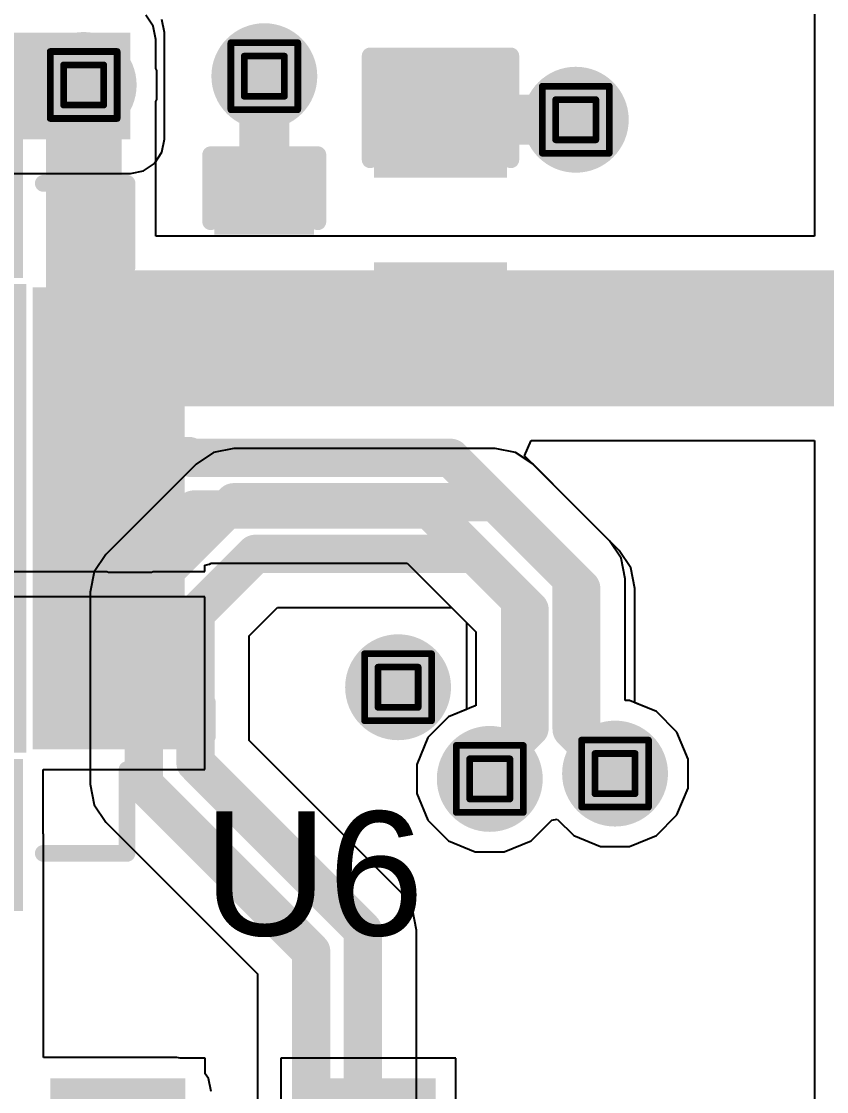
# Model space of a CAD drawing. Header units: inches. Extents: x -0.2 to 18.2, y -0.3 to 3.9.
# Drawn here: x 0.3595 to 0.5999, y 1.0888 to 1.4082 of the extents above; entities that cross this region are included whole.
import ezdxf

# ---------------------------------------------------------------- set-up
doc = ezdxf.new("R2010")
doc.units = ezdxf.units.IN
doc.header["$MEASUREMENT"] = 0
for name, color, linetype in [('Bottom Layer', 5, 'Continuous'), ('Bottom Solder', 6, 'Continuous'), ('Drill Drawing', 1, 'Continuous'), ('Top Layer', 1, 'Continuous'), ('Top Overlay', 2, 'Continuous'), ('Top Paste', 8, 'Continuous'), ('Top Solder', 216, 'Continuous'), ('Via Holes', 16, 'Continuous')]:
    doc.layers.add(name, color=color, linetype=linetype)
doc.styles.add('Arial', font='', dxfattribs={"height": 0.2})
doc.styles.get('Arial').set_extended_font_data('Arial')

# ---------------------------------------------------------------- blocks, each defined once
blk = doc.blocks.new('28_QFN__5_5___1')
at = {"layer": 'Top Layer'}
for points in [[(-0.0649606, 0.1131891), (-0.0531496, 0.1131891), (-0.0531496, 0.0757875), (-0.0649606, 0.0757875)], [(-0.0452756, 0.1131891), (-0.0334646, 0.1131891), (-0.0334646, 0.0757875), (-0.0452756, 0.0757875)], [(-0.0255905, 0.1131891), (-0.0137795, 0.1131891), (-0.0137795, 0.0757875), (-0.0255905, 0.0757875)], [(-0.0059055, 0.1131891), (0.0059055, 0.1131891), (0.0059055, 0.0757875), (-0.0059055, 0.0757875)], [(0.0137796, 0.1131891), (0.0255906, 0.1131891), (0.0255906, 0.0757875), (0.0137796, 0.0757875)], [(0.0334646, 0.1131891), (0.0452756, 0.1131891), (0.0452756, 0.0757875), (0.0334646, 0.0757875)], [(0.0531496, 0.1131891), (0.0649606, 0.1131891), (0.0649606, 0.0757875), (0.0531496, 0.0757875)], [(-0.113189, 0.0649607), (-0.0757874, 0.0649607), (-0.0757874, 0.0531497), (-0.113189, 0.0531497)], [(-0.0659449, 0.065945), (0.0659449, 0.065945), (0.0659449, -0.0659448), (-0.0659449, -0.0659448)], [(0.0757874, 0.0649607), (0.113189, 0.0649607), (0.113189, 0.0531497), (0.0757874, 0.0531497)], [(-0.113189, 0.0452757), (-0.0757874, 0.0452757), (-0.0757874, 0.0334647), (-0.113189, 0.0334647)], [(0.0757874, 0.0452757), (0.113189, 0.0452757), (0.113189, 0.0334647), (0.0757874, 0.0334647)], [(-0.113189, 0.0255906), (-0.0757874, 0.0255906), (-0.0757874, 0.0137796), (-0.113189, 0.0137796)], [(0.0757874, 0.0255906), (0.113189, 0.0255906), (0.113189, 0.0137796), (0.0757874, 0.0137796)], [(-0.113189, 0.0059056), (-0.0757874, 0.0059056), (-0.0757874, -0.0059054), (-0.113189, -0.0059054)], [(0.0757874, 0.0059056), (0.113189, 0.0059056), (0.113189, -0.0059054), (0.0757874, -0.0059054)], [(-0.113189, -0.0137795), (-0.0757874, -0.0137795), (-0.0757874, -0.0255905), (-0.113189, -0.0255905)], [(0.0757874, -0.0137795), (0.113189, -0.0137795), (0.113189, -0.0255905), (0.0757874, -0.0255905)], [(-0.113189, -0.0334645), (-0.0757874, -0.0334645), (-0.0757874, -0.0452755), (-0.113189, -0.0452755)], [(0.0757874, -0.0334645), (0.113189, -0.0334645), (0.113189, -0.0452755), (0.0757874, -0.0452755)], [(-0.113189, -0.0531495), (-0.0757874, -0.0531495), (-0.0757874, -0.0649605), (-0.113189, -0.0649605)], [(0.0757874, -0.0531495), (0.113189, -0.0531495), (0.113189, -0.0649605), (0.0757874, -0.0649605)], [(-0.0649606, -0.0757873), (-0.0531496, -0.0757873), (-0.0531496, -0.1131889), (-0.0649606, -0.1131889)], [(-0.0452756, -0.0757873), (-0.0334646, -0.0757873), (-0.0334646, -0.1131889), (-0.0452756, -0.1131889)], [(-0.0255905, -0.0757873), (-0.0137795, -0.0757873), (-0.0137795, -0.1131889), (-0.0255905, -0.1131889)], [(-0.0059055, -0.0757873), (0.0059055, -0.0757873), (0.0059055, -0.1131889), (-0.0059055, -0.1131889)], [(0.0137796, -0.0757873), (0.0255906, -0.0757873), (0.0255906, -0.1131889), (0.0137796, -0.1131889)], [(0.0334646, -0.0757873), (0.0452756, -0.0757873), (0.0452756, -0.1131889), (0.0334646, -0.1131889)], [(0.0531496, -0.0757873), (0.0649606, -0.0757873), (0.0649606, -0.1131889), (0.0531496, -0.1131889)]]:
    blk.add_hatch(color=1, dxfattribs=at).paths.add_polyline_path(points)
at = {"layer": 'Top Paste'}
for points in [[(-0.0649606, 0.1131891), (-0.0531496, 0.1131891), (-0.0531496, 0.0757875), (-0.0649606, 0.0757875)], [(-0.0452756, 0.1131891), (-0.0334646, 0.1131891), (-0.0334646, 0.0757875), (-0.0452756, 0.0757875)], [(-0.0255905, 0.1131891), (-0.0137795, 0.1131891), (-0.0137795, 0.0757875), (-0.0255905, 0.0757875)], [(-0.0059055, 0.1131891), (0.0059055, 0.1131891), (0.0059055, 0.0757875), (-0.0059055, 0.0757875)], [(0.0137796, 0.1131891), (0.0255906, 0.1131891), (0.0255906, 0.0757875), (0.0137796, 0.0757875)], [(0.0334646, 0.1131891), (0.0452756, 0.1131891), (0.0452756, 0.0757875), (0.0334646, 0.0757875)], [(0.0531496, 0.1131891), (0.0649606, 0.1131891), (0.0649606, 0.0757875), (0.0531496, 0.0757875)], [(-0.113189, 0.0649607), (-0.0757874, 0.0649607), (-0.0757874, 0.0531497), (-0.113189, 0.0531497)], [(-0.0659449, 0.065945), (0.0659449, 0.065945), (0.0659449, -0.0659448), (-0.0659449, -0.0659448)], [(0.0757874, 0.0649607), (0.113189, 0.0649607), (0.113189, 0.0531497), (0.0757874, 0.0531497)], [(-0.113189, 0.0452757), (-0.0757874, 0.0452757), (-0.0757874, 0.0334647), (-0.113189, 0.0334647)], [(0.0757874, 0.0452757), (0.113189, 0.0452757), (0.113189, 0.0334647), (0.0757874, 0.0334647)], [(-0.113189, 0.0255906), (-0.0757874, 0.0255906), (-0.0757874, 0.0137796), (-0.113189, 0.0137796)], [(0.0757874, 0.0255906), (0.113189, 0.0255906), (0.113189, 0.0137796), (0.0757874, 0.0137796)], [(-0.113189, 0.0059056), (-0.0757874, 0.0059056), (-0.0757874, -0.0059054), (-0.113189, -0.0059054)], [(0.0757874, 0.0059056), (0.113189, 0.0059056), (0.113189, -0.0059054), (0.0757874, -0.0059054)], [(-0.113189, -0.0137795), (-0.0757874, -0.0137795), (-0.0757874, -0.0255905), (-0.113189, -0.0255905)], [(0.0757874, -0.0137795), (0.113189, -0.0137795), (0.113189, -0.0255905), (0.0757874, -0.0255905)], [(-0.113189, -0.0334645), (-0.0757874, -0.0334645), (-0.0757874, -0.0452755), (-0.113189, -0.0452755)], [(0.0757874, -0.0334645), (0.113189, -0.0334645), (0.113189, -0.0452755), (0.0757874, -0.0452755)], [(-0.113189, -0.0531495), (-0.0757874, -0.0531495), (-0.0757874, -0.0649605), (-0.113189, -0.0649605)], [(0.0757874, -0.0531495), (0.113189, -0.0531495), (0.113189, -0.0649605), (0.0757874, -0.0649605)], [(-0.0649606, -0.0757873), (-0.0531496, -0.0757873), (-0.0531496, -0.1131889), (-0.0649606, -0.1131889)], [(-0.0452756, -0.0757873), (-0.0334646, -0.0757873), (-0.0334646, -0.1131889), (-0.0452756, -0.1131889)], [(-0.0255905, -0.0757873), (-0.0137795, -0.0757873), (-0.0137795, -0.1131889), (-0.0255905, -0.1131889)], [(-0.0059055, -0.0757873), (0.0059055, -0.0757873), (0.0059055, -0.1131889), (-0.0059055, -0.1131889)], [(0.0137796, -0.0757873), (0.0255906, -0.0757873), (0.0255906, -0.1131889), (0.0137796, -0.1131889)], [(0.0334646, -0.0757873), (0.0452756, -0.0757873), (0.0452756, -0.1131889), (0.0334646, -0.1131889)], [(0.0531496, -0.0757873), (0.0649606, -0.0757873), (0.0649606, -0.1131889), (0.0531496, -0.1131889)]]:
    blk.add_hatch(color=8, dxfattribs=at).paths.add_polyline_path(points)
at = {"layer": 'Top Solder'}
for points in [[(-0.0689606, 0.1171891), (-0.0491496, 0.1171891), (-0.0491496, 0.0717875), (-0.0689606, 0.0717875)], [(-0.0492756, 0.1171891), (-0.0294646, 0.1171891), (-0.0294646, 0.0717875), (-0.0492756, 0.0717875)], [(-0.0295905, 0.1171891), (-0.0097795, 0.1171891), (-0.0097795, 0.0717875), (-0.0295905, 0.0717875)], [(-0.0099055, 0.1171891), (0.0099055, 0.1171891), (0.0099055, 0.0717875), (-0.0099055, 0.0717875)], [(0.0097796, 0.1171891), (0.0295906, 0.1171891), (0.0295906, 0.0717875), (0.0097796, 0.0717875)], [(0.0294646, 0.1171891), (0.0492756, 0.1171891), (0.0492756, 0.0717875), (0.0294646, 0.0717875)], [(0.0491496, 0.1171891), (0.0689606, 0.1171891), (0.0689606, 0.0717875), (0.0491496, 0.0717875)], [(-0.117189, 0.0689607), (-0.0717874, 0.0689607), (-0.0717874, 0.0491497), (-0.117189, 0.0491497)], [(-0.0699449, 0.069945), (0.0699449, 0.069945), (0.0699449, -0.0699448), (-0.0699449, -0.0699448)], [(0.0717874, 0.0689607), (0.117189, 0.0689607), (0.117189, 0.0491497), (0.0717874, 0.0491497)], [(-0.117189, 0.0492757), (-0.0717874, 0.0492757), (-0.0717874, 0.0294647), (-0.117189, 0.0294647)], [(0.0717874, 0.0492757), (0.117189, 0.0492757), (0.117189, 0.0294647), (0.0717874, 0.0294647)], [(-0.117189, 0.0295906), (-0.0717874, 0.0295906), (-0.0717874, 0.0097796), (-0.117189, 0.0097796)], [(0.0717874, 0.0295906), (0.117189, 0.0295906), (0.117189, 0.0097796), (0.0717874, 0.0097796)], [(-0.117189, 0.0099056), (-0.0717874, 0.0099056), (-0.0717874, -0.0099054), (-0.117189, -0.0099054)], [(0.0717874, 0.0099056), (0.117189, 0.0099056), (0.117189, -0.0099054), (0.0717874, -0.0099054)], [(-0.117189, -0.0097795), (-0.0717874, -0.0097795), (-0.0717874, -0.0295905), (-0.117189, -0.0295905)], [(0.0717874, -0.0097795), (0.117189, -0.0097795), (0.117189, -0.0295905), (0.0717874, -0.0295905)], [(-0.117189, -0.0294645), (-0.0717874, -0.0294645), (-0.0717874, -0.0492755), (-0.117189, -0.0492755)], [(0.0717874, -0.0294645), (0.117189, -0.0294645), (0.117189, -0.0492755), (0.0717874, -0.0492755)], [(-0.117189, -0.0491495), (-0.0717874, -0.0491495), (-0.0717874, -0.0689605), (-0.117189, -0.0689605)], [(0.0717874, -0.0491495), (0.117189, -0.0491495), (0.117189, -0.0689605), (0.0717874, -0.0689605)], [(-0.0689606, -0.0717873), (-0.0491496, -0.0717873), (-0.0491496, -0.1171889), (-0.0689606, -0.1171889)], [(-0.0492756, -0.0717873), (-0.0294646, -0.0717873), (-0.0294646, -0.1171889), (-0.0492756, -0.1171889)], [(-0.0295905, -0.0717873), (-0.0097795, -0.0717873), (-0.0097795, -0.1171889), (-0.0295905, -0.1171889)], [(-0.0099055, -0.0717873), (0.0099055, -0.0717873), (0.0099055, -0.1171889), (-0.0099055, -0.1171889)], [(0.0097796, -0.0717873), (0.0295906, -0.0717873), (0.0295906, -0.1171889), (0.0097796, -0.1171889)], [(0.0294646, -0.0717873), (0.0492756, -0.0717873), (0.0492756, -0.1171889), (0.0294646, -0.1171889)], [(0.0491496, -0.0717873), (0.0689606, -0.0717873), (0.0689606, -0.1171889), (0.0491496, -0.1171889)]]:
    blk.add_hatch(color=216, dxfattribs=at).paths.add_polyline_path(points)
at = {"layer": 'Top Overlay', "const_width": 0.005}
for points in [[(-0.075, 0.1), (-0.1, 0.1)], [(-0.1, 0.1), (-0.1, 0.075)], [(0.1, 0.1), (0.075, 0.1)], [(0.1, 0.1), (0.1, 0.075)], [(-0.119, 0.06), (-0.124, 0.065)], [(-0.124, 0.065), (-0.124, 0.055)], [(-0.119, 0.06), (-0.124, 0.055)], [(-0.1, -0.0749998), (-0.1, -0.0999998)], [(0.1, -0.0749998), (0.1, -0.0999998)], [(-0.075, -0.0999998), (-0.1, -0.0999998)], [(0.1, -0.0999998), (0.075, -0.0999998)]]:
    blk.add_lwpolyline(points, dxfattribs=at)
at = {"layer": 'Top Overlay', "const_width": 0.0025}
for points in [[(-0.10125, 0.1, 1), (-0.09875, 0.1, 1)], [(-0.10125, 0.1, 1), (-0.09875, 0.1, 1)], [(-0.07625, 0.1, 1), (-0.07375, 0.1, 1)], [(0.07375, 0.1, 1), (0.07625, 0.1, 1)], [(0.09875, 0.1, 1), (0.10125, 0.1, 1)], [(0.09875, 0.1, 1), (0.10125, 0.1, 1)], [(-0.10125, 0.075, 1), (-0.09875, 0.075, 1)], [(0.09875, 0.075, 1), (0.10125, 0.075, 1)], [(-0.12525, 0.065, 1), (-0.12275, 0.065, 1)], [(-0.12525, 0.065, 1), (-0.12275, 0.065, 1)], [(-0.12025, 0.06, 1), (-0.11775, 0.06, 1)], [(-0.12025, 0.06, 1), (-0.11775, 0.06, 1)], [(-0.12525, 0.055, 1), (-0.12275, 0.055, 1)], [(-0.12525, 0.055, 1), (-0.12275, 0.055, 1)], [(-0.10125, -0.0749998, 1), (-0.09875, -0.0749998, 1)], [(0.09875, -0.0749998, 1), (0.10125, -0.0749998, 1)], [(-0.10125, -0.0999998, 1), (-0.09875, -0.0999998, 1)], [(-0.10125, -0.0999998, 1), (-0.09875, -0.0999998, 1)], [(-0.07625, -0.0999998, 1), (-0.07375, -0.0999998, 1)], [(0.07375, -0.0999998, 1), (0.07625, -0.0999998, 1)], [(0.09875, -0.0999998, 1), (0.10125, -0.0999998, 1)], [(0.09875, -0.0999998, 1), (0.10125, -0.0999998, 1)]]:
    blk.add_lwpolyline(points, format="xyb", close=True, dxfattribs=at)
blk = doc.blocks.new('SOT_23_13')
at = {"layer": 'Top Layer'}
for points in [[(-0.01614175, 0.05748035), (0.01614175, 0.05748035), (0.01614175, 0.02125985), (-0.01614175, 0.02125985)], [(-0.05354335, -0.02125985), (-0.02125985, -0.02125985), (-0.02125985, -0.05748035), (-0.05354335, -0.05748035)], [(0.02125985, -0.02125985), (0.05354335, -0.02125985), (0.05354335, -0.05748035), (0.02125985, -0.05748035)]]:
    blk.add_hatch(color=1, dxfattribs=at).paths.add_polyline_path(points)
at = {"layer": 'Top Paste'}
for points in [[(-0.01614175, 0.05748035), (0.01614175, 0.05748035), (0.01614175, 0.02125985), (-0.01614175, 0.02125985)], [(-0.05354335, -0.02125985), (-0.02125985, -0.02125985), (-0.02125985, -0.05748035), (-0.05354335, -0.05748035)], [(0.02125985, -0.02125985), (0.05354335, -0.02125985), (0.05354335, -0.05748035), (0.02125985, -0.05748035)]]:
    blk.add_hatch(color=8, dxfattribs=at).paths.add_polyline_path(points)
at = {"layer": 'Top Solder'}
for points in [[(-0.02014175, 0.06148035), (0.02014175, 0.06148035), (0.02014175, 0.01725985), (-0.02014175, 0.01725985)], [(-0.05754335, -0.01725985), (-0.01725985, -0.01725985), (-0.01725985, -0.06148035), (-0.05754335, -0.06148035)], [(0.01725985, -0.01725985), (0.05754335, -0.01725985), (0.05754335, -0.06148035), (0.01725985, -0.06148035)]]:
    blk.add_hatch(color=216, dxfattribs=at).paths.add_polyline_path(points)
at = {"layer": 'Top Overlay', "const_width": 0.005}
for points in [[(-0.022, 0.032), (-0.061, 0.032)], [(-0.061, 0.032), (-0.061, -0.023)], [(0.061, 0.032), (0.022, 0.032)], [(0.061, 0.032), (0.061, -0.023)], [(0.013, -0.031), (-0.013, -0.031)], [(-0.066, -0.041), (-0.066, -0.051)], [(-0.061, -0.046), (-0.066, -0.041)], [(-0.061, -0.046), (-0.066, -0.051)]]:
    blk.add_lwpolyline(points, dxfattribs=at)
at = {"layer": 'Top Overlay', "const_width": 0.0025}
for points in [[(-0.06225, 0.032, 1), (-0.05975, 0.032, 1)], [(-0.06225, 0.032, 1), (-0.05975, 0.032, 1)], [(-0.02325, 0.032, 1), (-0.02075, 0.032, 1)], [(0.02075, 0.032, 1), (0.02325, 0.032, 1)], [(0.05975, 0.032, 1), (0.06225, 0.032, 1)], [(0.05975, 0.032, 1), (0.06225, 0.032, 1)], [(-0.06225, -0.023, 1), (-0.05975, -0.023, 1)], [(0.05975, -0.023, 1), (0.06225, -0.023, 1)], [(-0.01425, -0.031, 1), (-0.01175, -0.031, 1)], [(0.01175, -0.031, 1), (0.01425, -0.031, 1)], [(-0.06725, -0.041, 1), (-0.06475, -0.041, 1)], [(-0.06725, -0.041, 1), (-0.06475, -0.041, 1)], [(-0.06225, -0.046, 1), (-0.05975, -0.046, 1)], [(-0.06225, -0.046, 1), (-0.05975, -0.046, 1)], [(-0.06725, -0.051, 1), (-0.06475, -0.051, 1)], [(-0.06725, -0.051, 1), (-0.06475, -0.051, 1)]]:
    blk.add_lwpolyline(points, format="xyb", close=True, dxfattribs=at)
blk = doc.blocks.new('C___0603_20')
at = {"layer": 'Top Layer'}
for points in [[(-0.015, 0.0175), (-0.015, -0.0175), (-0.045, -0.0175), (-0.045, 0.0175)], [(0.045, 0.0175), (0.045, -0.0175), (0.015, -0.0175), (0.015, 0.0175)]]:
    blk.add_hatch(color=1, dxfattribs=at).paths.add_polyline_path(points)
at = {"layer": 'Top Paste'}
for points in [[(-0.015, 0.0175), (-0.015, -0.0175), (-0.045, -0.0175), (-0.045, 0.0175)], [(0.045, 0.0175), (0.045, -0.0175), (0.015, -0.0175), (0.015, 0.0175)]]:
    blk.add_hatch(color=8, dxfattribs=at).paths.add_polyline_path(points)
at = {"layer": 'Top Solder'}
for points in [[(-0.0126378, 0.0198622), (-0.0126378, -0.0198622), (-0.0473622, -0.0198622), (-0.0473622, 0.0198622)], [(0.0473622, 0.0198622), (0.0473622, -0.0198622), (0.0126378, -0.0198622), (0.0126378, 0.0198622)]]:
    blk.add_hatch(color=216, dxfattribs=at).paths.add_polyline_path(points)
at = {"layer": 'Top Overlay', "const_width": 0.005}
for points in [[(-0.018, 0.021), (-0.049, 0.021)], [(-0.049, -0.021), (-0.049, 0.021)], [(0.049, 0.021), (0.018, 0.021)], [(0.049, -0.021), (0.049, 0.021)], [(-0.018, -0.021), (-0.049, -0.021)], [(0.049, -0.021), (0.018, -0.021)]]:
    blk.add_lwpolyline(points, dxfattribs=at)
at = {"layer": 'Top Overlay', "const_width": 0.0025}
for points in [[(-0.05025, 0.021, 1), (-0.04775, 0.021, 1)], [(-0.05025, 0.021, 1), (-0.04775, 0.021, 1)], [(-0.01925, 0.021, 1), (-0.01675, 0.021, 1)], [(0.01675, 0.021, 1), (0.01925, 0.021, 1)], [(0.04775, 0.021, 1), (0.05025, 0.021, 1)], [(0.04775, 0.021, 1), (0.05025, 0.021, 1)], [(-0.05025, -0.021, 1), (-0.04775, -0.021, 1)], [(-0.05025, -0.021, 1), (-0.04775, -0.021, 1)], [(-0.01925, -0.021, 1), (-0.01675, -0.021, 1)], [(0.01675, -0.021, 1), (0.01925, -0.021, 1)], [(0.04775, -0.021, 1), (0.05025, -0.021, 1)], [(0.04775, -0.021, 1), (0.05025, -0.021, 1)]]:
    blk.add_lwpolyline(points, format="xyb", close=True, dxfattribs=at)
blk = doc.blocks.new('C___0402_21')
at = {"layer": 'Top Layer'}
for points in [[(-0.0275, -0.0125), (-0.0275, 0.0125), (-0.0095, 0.0125), (-0.0095, -0.0125)], [(0.0095, -0.0125), (0.0095, 0.0125), (0.0275, 0.0125), (0.0275, -0.0125)]]:
    blk.add_hatch(color=1, dxfattribs=at).paths.add_polyline_path(points)
at = {"layer": 'Top Paste'}
for points in [[(-0.0275, -0.0125), (-0.0275, 0.0125), (-0.0095, 0.0125), (-0.0095, -0.0125)], [(0.0095, -0.0125), (0.0095, 0.0125), (0.0275, 0.0125), (0.0275, -0.0125)]]:
    blk.add_hatch(color=8, dxfattribs=at).paths.add_polyline_path(points)
at = {"layer": 'Top Solder'}
for points in [[(-0.0298622, -0.0148622), (-0.0298622, 0.0148622), (-0.0071378, 0.0148622), (-0.0071378, -0.0148622)], [(0.0071378, -0.0148622), (0.0071378, 0.0148622), (0.0298622, 0.0148622), (0.0298622, -0.0148622)]]:
    blk.add_hatch(color=216, dxfattribs=at).paths.add_polyline_path(points)
at = {"layer": 'Top Overlay', "const_width": 0.005}
for points in [[(-0.031, 0.016), (-0.011, 0.016)], [(-0.031, 0.016), (-0.031, -0.016)], [(0.011, 0.016), (0.031, 0.016)], [(0.031, 0.016), (0.031, -0.016)], [(-0.031, -0.016), (-0.011, -0.016)], [(0.011, -0.016), (0.031, -0.016)]]:
    blk.add_lwpolyline(points, dxfattribs=at)
at = {"layer": 'Top Overlay', "const_width": 0.0025}
for points in [[(-0.03225, 0.016, 1), (-0.02975, 0.016, 1)], [(-0.03225, 0.016, 1), (-0.02975, 0.016, 1)], [(-0.01225, 0.016, 1), (-0.00975, 0.016, 1)], [(0.00975, 0.016, 1), (0.01225, 0.016, 1)], [(0.02975, 0.016, 1), (0.03225, 0.016, 1)], [(0.02975, 0.016, 1), (0.03225, 0.016, 1)], [(-0.03225, -0.016, 1), (-0.02975, -0.016, 1)], [(-0.03225, -0.016, 1), (-0.02975, -0.016, 1)], [(-0.01225, -0.016, 1), (-0.00975, -0.016, 1)], [(0.00975, -0.016, 1), (0.01225, -0.016, 1)], [(0.02975, -0.016, 1), (0.03225, -0.016, 1)], [(0.02975, -0.016, 1), (0.03225, -0.016, 1)]]:
    blk.add_lwpolyline(points, format="xyb", close=True, dxfattribs=at)

msp = doc.modelspace()

# ---------------------------------------------------------------- hatches: boundary and pattern name
at = {"layer": 'Bottom Layer'}
msp.add_hatch(color=5, dxfattribs=at).paths.add_polyline_path([(0.1749999, 1.3730707), (0.3919999, 1.3730707), (0.3919999, 1.4048817), (0.1749999, 1.4048817)])
h = msp.add_hatch(color=5, dxfattribs=at)
edge = h.paths.add_edge_path()
edge.add_arc((0.4319999, 1.3918818), 0.011811, 0, 360)
h = msp.add_hatch(color=5, dxfattribs=at)
edge = h.paths.add_edge_path()
edge.add_arc((0.378055, 1.3892557), 0.011811, 0, 360)
h = msp.add_hatch(color=5, dxfattribs=at)
edge = h.paths.add_edge_path()
edge.add_arc((0.5249999, 1.3788818), 0.011811, 0, 360)
h = msp.add_hatch(color=5, dxfattribs=at)
edge = h.paths.add_edge_path()
edge.add_arc((0.4719387, 1.2094669), 0.011811, 0, 360)
h = msp.add_hatch(color=5, dxfattribs=at)
edge = h.paths.add_edge_path()
edge.add_arc((0.5367254, 1.1836907), 0.011811, 0, 360)
h = msp.add_hatch(color=5, dxfattribs=at)
edge = h.paths.add_edge_path()
edge.add_arc((0.4993229, 1.1821048), 0.011811, 0, 360)
at = {"layer": 'Bottom Solder'}
h = msp.add_hatch(color=6, dxfattribs=at)
edge = h.paths.add_edge_path()
edge.add_arc((0.4319999, 1.3918818), 0.015811, 0, 360)
h = msp.add_hatch(color=6, dxfattribs=at)
edge = h.paths.add_edge_path()
edge.add_arc((0.378055, 1.3892557), 0.015811, 0, 360)
h = msp.add_hatch(color=6, dxfattribs=at)
edge = h.paths.add_edge_path()
edge.add_arc((0.5249999, 1.3788818), 0.015811, 0, 360)
h = msp.add_hatch(color=6, dxfattribs=at)
edge = h.paths.add_edge_path()
edge.add_arc((0.4719387, 1.2094669), 0.015811, 0, 360)
h = msp.add_hatch(color=6, dxfattribs=at)
edge = h.paths.add_edge_path()
edge.add_arc((0.5367254, 1.1836907), 0.015811, 0, 360)
h = msp.add_hatch(color=6, dxfattribs=at)
edge = h.paths.add_edge_path()
edge.add_arc((0.4993229, 1.1821048), 0.015811, 0, 360)
at = {"layer": 'Top Layer'}
for points in [[(0.3667873, 1.2933463), (0.3894191, 1.2933463), (0.3894191, 1.4028817), (0.3667873, 1.4028817)], [(0.3667873, 1.2933463), (0.6439999, 1.2933463), (0.6439999, 1.3338817), (0.3667873, 1.3338817)]]:
    msp.add_hatch(color=1, dxfattribs=at).paths.add_polyline_path(points)
h = msp.add_hatch(color=1, dxfattribs=at)
edge = h.paths.add_edge_path()
edge.add_arc((0.4319999, 1.3918818), 0.011811, 0, 360)
h = msp.add_hatch(color=1, dxfattribs=at)
edge = h.paths.add_edge_path()
edge.add_arc((0.378055, 1.3892557), 0.011811, 0, 360)
h = msp.add_hatch(color=1, dxfattribs=at)
edge = h.paths.add_edge_path()
edge.add_arc((0.5249999, 1.3788818), 0.011811, 0, 360)
h = msp.add_hatch(color=1, dxfattribs=at)
edge = h.paths.add_edge_path()
edge.add_arc((0.4719387, 1.2094669), 0.011811, 0, 360)
h = msp.add_hatch(color=1, dxfattribs=at)
edge = h.paths.add_edge_path()
edge.add_arc((0.5367254, 1.1836907), 0.011811, 0, 360)
h = msp.add_hatch(color=1, dxfattribs=at)
edge = h.paths.add_edge_path()
edge.add_arc((0.4993229, 1.1821048), 0.011811, 0, 360)
at = {"layer": 'Top Solder'}
h = msp.add_hatch(color=216, dxfattribs=at)
edge = h.paths.add_edge_path()
edge.add_arc((0.4319999, 1.3918818), 0.015811, 0, 360)
h = msp.add_hatch(color=216, dxfattribs=at)
edge = h.paths.add_edge_path()
edge.add_arc((0.378055, 1.3892557), 0.015811, 0, 360)
h = msp.add_hatch(color=216, dxfattribs=at)
edge = h.paths.add_edge_path()
edge.add_arc((0.5249999, 1.3788818), 0.015811, 0, 360)
h = msp.add_hatch(color=216, dxfattribs=at)
edge = h.paths.add_edge_path()
edge.add_arc((0.4719387, 1.2094669), 0.015811, 0, 360)
h = msp.add_hatch(color=216, dxfattribs=at)
edge = h.paths.add_edge_path()
edge.add_arc((0.5367254, 1.1836907), 0.015811, 0, 360)
h = msp.add_hatch(color=216, dxfattribs=at)
edge = h.paths.add_edge_path()
edge.add_arc((0.4993229, 1.1821048), 0.015811, 0, 360)
at = {"layer": 'Via Holes'}
h = msp.add_hatch(color=7, dxfattribs=at)
edge = h.paths.add_edge_path()
edge.add_arc((0.4319999, 1.3918818), 0.0059055, 0, 360)
h = msp.add_hatch(color=7, dxfattribs=at)
edge = h.paths.add_edge_path()
edge.add_arc((0.378055, 1.3892557), 0.0059055, 0, 360)
h = msp.add_hatch(color=7, dxfattribs=at)
edge = h.paths.add_edge_path()
edge.add_arc((0.5249999, 1.3788818), 0.0059055, 0, 360)
h = msp.add_hatch(color=7, dxfattribs=at)
edge = h.paths.add_edge_path()
edge.add_arc((0.4719387, 1.2094669), 0.0059055, 0, 360)
h = msp.add_hatch(color=7, dxfattribs=at)
edge = h.paths.add_edge_path()
edge.add_arc((0.5367254, 1.1836907), 0.0059055, 0, 360)
h = msp.add_hatch(color=7, dxfattribs=at)
edge = h.paths.add_edge_path()
edge.add_arc((0.4993229, 1.1821048), 0.0059055, 0, 360)

# ---------------------------------------------------------------- linework, layer by layer
at = {"layer": 'Bottom Layer'}
for p, q in [((0.4021958, 1.4048818), (0.4014197, 1.4087836)), ((0.4021958, 1.3730707), (0.4021958, 1.4048818)), ((0.4014197, 1.3691689), (0.4021958, 1.3730707)), ((0.3992095, 1.3658611), (0.4014197, 1.3691689)), ((0.3959017, 1.3636509), (0.3992095, 1.3658611)), ((0.175, 1.3628748), (0.3919999, 1.3628748)), ((0.3919999, 1.3628748), (0.3959017, 1.3636509)), ((0.4167951, 1.2794953), (0.4115996, 1.2760238)), ((0.4229236, 1.2807144), (0.4167951, 1.2794953)), ((0.4229241, 1.2807143), (0.4229236, 1.2807144)), ((0.5009067, 1.2807143), (0.4229241, 1.2807143)), ((0.5009072, 1.2807144), (0.5009067, 1.2807143)), ((0.5070357, 1.2794953), (0.5009072, 1.2807144)), ((0.5122312, 1.2760238), (0.5070357, 1.2794953)), ((0.4115994, 1.2760235), (0.3847015, 1.2491257)), ((0.4115996, 1.2760238), (0.4115994, 1.2760235)), ((0.524326, 1.2639289), (0.5122312, 1.2760238)), ((0.5243266, 1.2639285), (0.524326, 1.2639289)), ((0.5379448, 1.2503102), (0.5243266, 1.2639285)), ((0.5379451, 1.25031), (0.5379448, 1.2503102)), ((0.5414166, 1.2451145), (0.5379451, 1.25031)), ((0.3847015, 1.2491257), (0.38123, 1.2439302)), ((0.38123, 1.2439302), (0.3800109, 1.2378017)), ((0.5426357, 1.238986), (0.5414166, 1.2451145)), ((0.3800109, 1.2378017), (0.380011, 1.2378012)), ((0.380011, 1.2378012), (0.380011, 1.1805324)), ((0.5426356, 1.2389855), (0.5426357, 1.238986)), ((0.5426356, 1.2048507), (0.5426356, 1.2389855)), ((0.4274536, 1.2247837), (0.4359416, 1.2332718)), ((0.4359416, 1.2332718), (0.4878892, 1.2332718)), ((0.4878892, 1.2332718), (0.495193, 1.2259681)), ((0.4274536, 1.1935499), (0.4274536, 1.2247837)), ((0.495193, 1.2259681), (0.495193, 1.2039264)), ((0.5490803, 1.2021812), (0.5426356, 1.2048507)), ((0.4949844, 1.2039158), (0.486968, 1.2005953)), ((0.4951824, 1.2039158), (0.4949844, 1.2039158)), ((0.495193, 1.2039264), (0.4951824, 1.2039158)), ((0.5552159, 1.1960456), (0.5490803, 1.2021812)), ((0.486968, 1.2005953), (0.4808324, 1.1944597)), ((0.5585364, 1.1880292), (0.5552159, 1.1960456)), ((0.4727372, 1.1482662), (0.4274536, 1.1935499)), ((0.4808324, 1.1944597), (0.4775119, 1.1864433)), ((0.4775119, 1.1864433), (0.4775119, 1.1777663)), ((0.5585364, 1.1793522), (0.5585364, 1.1880292)), ((0.380011, 1.1805324), (0.3800109, 1.1805319)), ((0.3800109, 1.1805319), (0.38123, 1.1744034)), ((0.5552159, 1.1713358), (0.5585364, 1.1793522)), ((0.4775119, 1.1777663), (0.4808324, 1.1697499)), ((0.38123, 1.1744034), (0.3847015, 1.1692079)), ((0.4808324, 1.1697499), (0.486968, 1.1636143)), ((0.5116778, 1.1636143), (0.5178133, 1.1697498)), ((0.5178133, 1.1697498), (0.5194878, 1.1700829)), ((0.5194878, 1.1700829), (0.5243705, 1.1652002)), ((0.5490803, 1.1652002), (0.5552159, 1.1713358)), ((0.3847015, 1.1692079), (0.4299854, 1.1239241)), ((0.486968, 1.1636143), (0.4949844, 1.1602938)), ((0.5036614, 1.1602938), (0.5116778, 1.1636143)), ((0.5243705, 1.1652002), (0.5323869, 1.1618797)), ((0.5410639, 1.1618797), (0.5490803, 1.1652002)), ((0.4949844, 1.1602938), (0.5036614, 1.1602938)), ((0.5323869, 1.1618797), (0.5410639, 1.1618797)), ((0.4727375, 1.148266), (0.4727372, 1.1482662)), ((0.476209, 1.1430705), (0.4727375, 1.148266)), ((0.4774281, 1.136942), (0.476209, 1.1430705)), ((0.477428, 1.1369415), (0.4774281, 1.136942)), ((0.477428, 0.5622385), (0.477428, 1.1369415)), ((0.4299854, 1.1239241), (0.4299854, 0.575256))]:
    msp.add_line(p, q, dxfattribs=at)
at = {"layer": 'Bottom Layer', "const_width": 0.0114136}
for points in [[(0.3960255, 1.2378017), (0.4229236, 1.2646998)], [(0.4229236, 1.2646998), (0.5009072, 1.2646998)], [(0.5009072, 1.2646998), (0.5130025, 1.2526045)], [(0.5130025, 1.2526045), (0.5130026, 1.2526045)], [(0.5130026, 1.2526045), (0.5266211, 1.238986)], [(0.4114391, 1.2314172), (0.4293082, 1.2492863)], [(0.4293082, 1.2492863), (0.4945227, 1.2492863)], [(0.4945227, 1.2492863), (0.5112075, 1.2326015)], [(0.3960255, 1.1805319), (0.3960255, 1.2378017)], [(0.5266211, 1.1964809), (0.5266211, 1.238986)], [(0.4114391, 1.1869164), (0.4114391, 1.2314172)], [(0.5112075, 1.197293), (0.5112075, 1.2326015)], [(0.4993229, 1.1854084), (0.5112075, 1.197293)], [(0.5266211, 1.1964809), (0.5367254, 1.1863766)], [(0.4114391, 1.1869164), (0.4614135, 1.136942)], [(0.5367254, 1.1836907), (0.5367254, 1.1863766)], [(0.4993229, 1.1821048), (0.4993229, 1.1854084)], [(0.3960255, 1.1805319), (0.4459999, 1.1305575)], [(0.4614135, 0.562238), (0.4614135, 1.136942)], [(0.4459999, 0.5686225), (0.4459999, 1.1305575)]]:
    msp.add_lwpolyline(points, dxfattribs=at)
at = {"layer": 'Bottom Layer', "const_width": 0.0057068}
for points in [[(0.4200702, 1.2646998, 1), (0.425777, 1.2646998, 1)], [(0.4200702, 1.2646998, 1), (0.425777, 1.2646998, 1)], [(0.4980538, 1.2646998, 1), (0.5037606, 1.2646998, 1)], [(0.4980538, 1.2646998, 1), (0.5037606, 1.2646998, 1)], [(0.5101491, 1.2526045, 1), (0.5158559, 1.2526045, 1)], [(0.5101491, 1.2526045, 1), (0.5158559, 1.2526045, 1)], [(0.5101492, 1.2526045, 1), (0.515856, 1.2526045, 1)], [(0.5101492, 1.2526045, 1), (0.515856, 1.2526045, 1)], [(0.4264548, 1.2492863, 1), (0.4321616, 1.2492863, 1)], [(0.4264548, 1.2492863, 1), (0.4321616, 1.2492863, 1)], [(0.4916693, 1.2492863, 1), (0.4973761, 1.2492863, 1)], [(0.4916693, 1.2492863, 1), (0.4973761, 1.2492863, 1)], [(0.3931721, 1.2378017, 1), (0.3988789, 1.2378017, 1)], [(0.3931721, 1.2378017, 1), (0.3988789, 1.2378017, 1)], [(0.5237677, 1.238986, 1), (0.5294745, 1.238986, 1)], [(0.5237677, 1.238986, 1), (0.5294745, 1.238986, 1)], [(0.4085857, 1.2314172, 1), (0.4142925, 1.2314172, 1)], [(0.4085857, 1.2314172, 1), (0.4142925, 1.2314172, 1)], [(0.5083541, 1.2326015, 1), (0.5140609, 1.2326015, 1)], [(0.5083541, 1.2326015, 1), (0.5140609, 1.2326015, 1)], [(0.5083541, 1.197293, 1), (0.5140609, 1.197293, 1)], [(0.5083541, 1.197293, 1), (0.5140609, 1.197293, 1)], [(0.5237677, 1.1964809, 1), (0.5294745, 1.1964809, 1)], [(0.5237677, 1.1964809, 1), (0.5294745, 1.1964809, 1)], [(0.4085857, 1.1869164, 1), (0.4142925, 1.1869164, 1)], [(0.4085857, 1.1869164, 1), (0.4142925, 1.1869164, 1)], [(0.533872, 1.1863766, 1), (0.5395788, 1.1863766, 1)], [(0.533872, 1.1863766, 1), (0.5395788, 1.1863766, 1)], [(0.4964695, 1.1854084, 1), (0.5021763, 1.1854084, 1)], [(0.4964695, 1.1854084, 1), (0.5021763, 1.1854084, 1)], [(0.533872, 1.1836907, 1), (0.5395788, 1.1836907, 1)], [(0.3931721, 1.1805319, 1), (0.3988789, 1.1805319, 1)], [(0.3931721, 1.1805319, 1), (0.3988789, 1.1805319, 1)], [(0.4964695, 1.1821048, 1), (0.5021763, 1.1821048, 1)], [(0.4585601, 1.136942, 1), (0.4642669, 1.136942, 1)], [(0.4585601, 1.136942, 1), (0.4642669, 1.136942, 1)], [(0.4431465, 1.1305575, 1), (0.4488533, 1.1305575, 1)], [(0.4431465, 1.1305575, 1), (0.4488533, 1.1305575, 1)]]:
    msp.add_lwpolyline(points, format="xyb", close=True, dxfattribs=at)
at = {"layer": 'Drill Drawing', "const_width": 0.002}
for points in [[(0.4219999, 1.4018818), (0.4419999, 1.4018818)], [(0.4219999, 1.3818818), (0.4219999, 1.4018818)], [(0.4419999, 1.3818818), (0.4419999, 1.4018818)], [(0.368055, 1.3992557), (0.388055, 1.3992557)], [(0.368055, 1.3792557), (0.368055, 1.3992557)], [(0.388055, 1.3792557), (0.388055, 1.3992557)], [(0.372055, 1.3952557), (0.384055, 1.3952557)], [(0.372055, 1.3832557), (0.372055, 1.3952557)], [(0.384055, 1.3832557), (0.384055, 1.3952557)], [(0.4259999, 1.3978818), (0.4379999, 1.3978818)], [(0.4259999, 1.3858818), (0.4259999, 1.3978818)], [(0.4379999, 1.3858818), (0.4379999, 1.3978818)], [(0.5149999, 1.3888818), (0.5349999, 1.3888818)], [(0.5149999, 1.3688818), (0.5149999, 1.3888818)], [(0.5349999, 1.3688818), (0.5349999, 1.3888818)], [(0.4259999, 1.3858818), (0.4379999, 1.3858818)], [(0.372055, 1.3832557), (0.384055, 1.3832557)], [(0.5189999, 1.3848818), (0.5309999, 1.3848818)], [(0.5189999, 1.3728818), (0.5189999, 1.3848818)], [(0.5309999, 1.3728818), (0.5309999, 1.3848818)], [(0.368055, 1.3792557), (0.388055, 1.3792557)], [(0.4219999, 1.3818818), (0.4419999, 1.3818818)], [(0.5189999, 1.3728818), (0.5309999, 1.3728818)], [(0.5149999, 1.3688818), (0.5349999, 1.3688818)], [(0.4619387, 1.2194669), (0.4819387, 1.2194669)], [(0.4619387, 1.1994669), (0.4619387, 1.2194669)], [(0.4819387, 1.1994669), (0.4819387, 1.2194669)], [(0.4659387, 1.2154669), (0.4779387, 1.2154669)], [(0.4659387, 1.2034669), (0.4659387, 1.2154669)], [(0.4779387, 1.2034669), (0.4779387, 1.2154669)], [(0.4659387, 1.2034669), (0.4779387, 1.2034669)], [(0.4619387, 1.1994669), (0.4819387, 1.1994669)], [(0.4893229, 1.1921048), (0.5093229, 1.1921048)], [(0.4893229, 1.1721048), (0.4893229, 1.1921048)], [(0.5093229, 1.1721048), (0.5093229, 1.1921048)], [(0.5267254, 1.1936907), (0.5467254, 1.1936907)], [(0.5267254, 1.1736907), (0.5267254, 1.1936907)], [(0.5467254, 1.1736907), (0.5467254, 1.1936907)], [(0.4933229, 1.1881048), (0.5053229, 1.1881048)], [(0.4933229, 1.1761048), (0.4933229, 1.1881048)], [(0.5053229, 1.1761048), (0.5053229, 1.1881048)], [(0.5307254, 1.1896907), (0.5427254, 1.1896907)], [(0.5307254, 1.1776907), (0.5307254, 1.1896907)], [(0.5427254, 1.1776907), (0.5427254, 1.1896907)], [(0.4933229, 1.1761048), (0.5053229, 1.1761048)], [(0.5307254, 1.1776907), (0.5427254, 1.1776907)], [(0.4893229, 1.1721048), (0.5093229, 1.1721048)], [(0.5267254, 1.1736907), (0.5467254, 1.1736907)]]:
    msp.add_lwpolyline(points, dxfattribs=at)
at = {"layer": 'Drill Drawing', "const_width": 0.001}
for points in [[(0.4214999, 1.4018818, 1), (0.4224999, 1.4018818, 1)], [(0.4214999, 1.4018818, 1), (0.4224999, 1.4018818, 1)], [(0.4414999, 1.4018818, 1), (0.4424999, 1.4018818, 1)], [(0.4414999, 1.4018818, 1), (0.4424999, 1.4018818, 1)], [(0.367555, 1.3992557, 1), (0.368555, 1.3992557, 1)], [(0.367555, 1.3992557, 1), (0.368555, 1.3992557, 1)], [(0.387555, 1.3992557, 1), (0.388555, 1.3992557, 1)], [(0.387555, 1.3992557, 1), (0.388555, 1.3992557, 1)], [(0.371555, 1.3952557, 1), (0.372555, 1.3952557, 1)], [(0.371555, 1.3952557, 1), (0.372555, 1.3952557, 1)], [(0.383555, 1.3952557, 1), (0.384555, 1.3952557, 1)], [(0.383555, 1.3952557, 1), (0.384555, 1.3952557, 1)], [(0.4254999, 1.3978818, 1), (0.4264999, 1.3978818, 1)], [(0.4254999, 1.3978818, 1), (0.4264999, 1.3978818, 1)], [(0.4374999, 1.3978818, 1), (0.4384999, 1.3978818, 1)], [(0.4374999, 1.3978818, 1), (0.4384999, 1.3978818, 1)], [(0.5144999, 1.3888818, 1), (0.5154999, 1.3888818, 1)], [(0.5144999, 1.3888818, 1), (0.5154999, 1.3888818, 1)], [(0.5344999, 1.3888818, 1), (0.5354999, 1.3888818, 1)], [(0.5344999, 1.3888818, 1), (0.5354999, 1.3888818, 1)], [(0.4254999, 1.3858818, 1), (0.4264999, 1.3858818, 1)], [(0.4254999, 1.3858818, 1), (0.4264999, 1.3858818, 1)], [(0.4374999, 1.3858818, 1), (0.4384999, 1.3858818, 1)], [(0.4374999, 1.3858818, 1), (0.4384999, 1.3858818, 1)], [(0.371555, 1.3832557, 1), (0.372555, 1.3832557, 1)], [(0.371555, 1.3832557, 1), (0.372555, 1.3832557, 1)], [(0.383555, 1.3832557, 1), (0.384555, 1.3832557, 1)], [(0.383555, 1.3832557, 1), (0.384555, 1.3832557, 1)], [(0.5184999, 1.3848818, 1), (0.5194999, 1.3848818, 1)], [(0.5184999, 1.3848818, 1), (0.5194999, 1.3848818, 1)], [(0.5304999, 1.3848818, 1), (0.5314999, 1.3848818, 1)], [(0.5304999, 1.3848818, 1), (0.5314999, 1.3848818, 1)], [(0.367555, 1.3792557, 1), (0.368555, 1.3792557, 1)], [(0.367555, 1.3792557, 1), (0.368555, 1.3792557, 1)], [(0.387555, 1.3792557, 1), (0.388555, 1.3792557, 1)], [(0.387555, 1.3792557, 1), (0.388555, 1.3792557, 1)], [(0.4214999, 1.3818818, 1), (0.4224999, 1.3818818, 1)], [(0.4214999, 1.3818818, 1), (0.4224999, 1.3818818, 1)], [(0.4414999, 1.3818818, 1), (0.4424999, 1.3818818, 1)], [(0.4414999, 1.3818818, 1), (0.4424999, 1.3818818, 1)], [(0.5184999, 1.3728818, 1), (0.5194999, 1.3728818, 1)], [(0.5184999, 1.3728818, 1), (0.5194999, 1.3728818, 1)], [(0.5304999, 1.3728818, 1), (0.5314999, 1.3728818, 1)], [(0.5304999, 1.3728818, 1), (0.5314999, 1.3728818, 1)], [(0.5144999, 1.3688818, 1), (0.5154999, 1.3688818, 1)], [(0.5144999, 1.3688818, 1), (0.5154999, 1.3688818, 1)], [(0.5344999, 1.3688818, 1), (0.5354999, 1.3688818, 1)], [(0.5344999, 1.3688818, 1), (0.5354999, 1.3688818, 1)], [(0.4614387, 1.2194669, 1), (0.4624387, 1.2194669, 1)], [(0.4614387, 1.2194669, 1), (0.4624387, 1.2194669, 1)], [(0.4814387, 1.2194669, 1), (0.4824387, 1.2194669, 1)], [(0.4814387, 1.2194669, 1), (0.4824387, 1.2194669, 1)], [(0.4654387, 1.2154669, 1), (0.4664387, 1.2154669, 1)], [(0.4654387, 1.2154669, 1), (0.4664387, 1.2154669, 1)], [(0.4774387, 1.2154669, 1), (0.4784387, 1.2154669, 1)], [(0.4774387, 1.2154669, 1), (0.4784387, 1.2154669, 1)], [(0.4654387, 1.2034669, 1), (0.4664387, 1.2034669, 1)], [(0.4654387, 1.2034669, 1), (0.4664387, 1.2034669, 1)], [(0.4774387, 1.2034669, 1), (0.4784387, 1.2034669, 1)], [(0.4774387, 1.2034669, 1), (0.4784387, 1.2034669, 1)], [(0.4614387, 1.1994669, 1), (0.4624387, 1.1994669, 1)], [(0.4614387, 1.1994669, 1), (0.4624387, 1.1994669, 1)], [(0.4814387, 1.1994669, 1), (0.4824387, 1.1994669, 1)], [(0.4814387, 1.1994669, 1), (0.4824387, 1.1994669, 1)], [(0.4888229, 1.1921048, 1), (0.4898229, 1.1921048, 1)], [(0.4888229, 1.1921048, 1), (0.4898229, 1.1921048, 1)], [(0.5088229, 1.1921048, 1), (0.5098229, 1.1921048, 1)], [(0.5088229, 1.1921048, 1), (0.5098229, 1.1921048, 1)], [(0.5262254, 1.1936907, 1), (0.5272254, 1.1936907, 1)], [(0.5262254, 1.1936907, 1), (0.5272254, 1.1936907, 1)], [(0.5462254, 1.1936907, 1), (0.5472254, 1.1936907, 1)], [(0.5462254, 1.1936907, 1), (0.5472254, 1.1936907, 1)], [(0.4928229, 1.1881048, 1), (0.4938229, 1.1881048, 1)], [(0.4928229, 1.1881048, 1), (0.4938229, 1.1881048, 1)], [(0.5048229, 1.1881048, 1), (0.5058229, 1.1881048, 1)], [(0.5048229, 1.1881048, 1), (0.5058229, 1.1881048, 1)], [(0.5302254, 1.1896907, 1), (0.5312254, 1.1896907, 1)], [(0.5302254, 1.1896907, 1), (0.5312254, 1.1896907, 1)], [(0.5422254, 1.1896907, 1), (0.5432254, 1.1896907, 1)], [(0.5422254, 1.1896907, 1), (0.5432254, 1.1896907, 1)], [(0.4928229, 1.1761048, 1), (0.4938229, 1.1761048, 1)], [(0.4928229, 1.1761048, 1), (0.4938229, 1.1761048, 1)], [(0.5048229, 1.1761048, 1), (0.5058229, 1.1761048, 1)], [(0.5048229, 1.1761048, 1), (0.5058229, 1.1761048, 1)], [(0.5302254, 1.1776907, 1), (0.5312254, 1.1776907, 1)], [(0.5302254, 1.1776907, 1), (0.5312254, 1.1776907, 1)], [(0.5422254, 1.1776907, 1), (0.5432254, 1.1776907, 1)], [(0.5422254, 1.1776907, 1), (0.5432254, 1.1776907, 1)], [(0.4888229, 1.1721048, 1), (0.4898229, 1.1721048, 1)], [(0.4888229, 1.1721048, 1), (0.4898229, 1.1721048, 1)], [(0.5088229, 1.1721048, 1), (0.5098229, 1.1721048, 1)], [(0.5088229, 1.1721048, 1), (0.5098229, 1.1721048, 1)], [(0.5262254, 1.1736907, 1), (0.5272254, 1.1736907, 1)], [(0.5262254, 1.1736907, 1), (0.5272254, 1.1736907, 1)], [(0.5462254, 1.1736907, 1), (0.5472254, 1.1736907, 1)], [(0.5462254, 1.1736907, 1), (0.5472254, 1.1736907, 1)]]:
    msp.add_lwpolyline(points, format="xyb", close=True, dxfattribs=at)
at = {"layer": 'Top Layer'}
for p, q in [((0.5963041, 1.5638818), (0.5963041, 1.3440777)), ((0.3988389, 1.4067836), (0.3966287, 1.4100914)), ((0.399615, 1.4028818), (0.3988389, 1.4067836)), ((0.399615, 1.3942002), (0.399615, 1.4028818)), ((0.399866, 1.3935942), (0.399615, 1.3942002)), ((0.399866, 1.3849172), (0.399866, 1.3935942)), ((0.399615, 1.3843112), (0.399866, 1.3849172)), ((0.399615, 1.3440777), (0.399615, 1.3843112)), ((0.5963041, 1.3440777), (0.399615, 1.3440777)), ((0.5097238, 1.278531), (0.5116372, 1.2831504)), ((0.5116372, 1.2831504), (0.5963041, 1.2831504)), ((0.5963041, 1.2831504), (0.5963041, 1.0215236)), ((0.535077, 1.2531777), (0.5097238, 1.278531)), ((0.5350773, 1.2531775), (0.535077, 1.2531777)), ((0.5385488, 1.247982), (0.5350773, 1.2531775)), ((0.4141889, 1.2458821), (0.4155807, 1.246159)), ((0.4155807, 1.246159), (0.4161184, 1.2465183)), ((0.4161184, 1.2465183), (0.4746424, 1.2465183)), ((0.4746424, 1.2465183), (0.4923252, 1.2288355)), ((0.5397679, 1.2418535), (0.5385488, 1.247982)), ((0.3567873, 1.2439762), (0.3849401, 1.2439762)), ((0.3849401, 1.2439762), (0.3854881, 1.2438672)), ((0.3854881, 1.2438672), (0.3982829, 1.2438672)), ((0.3982829, 1.2438672), (0.3982834, 1.2438671)), ((0.3982834, 1.2438671), (0.3988319, 1.2439762)), ((0.3988319, 1.2439762), (0.4141889, 1.2439762)), ((0.4141889, 1.2439762), (0.4141889, 1.2458821)), ((0.5397678, 1.241853), (0.5397679, 1.2418535)), ((0.5397678, 1.2055017), (0.5397678, 1.241853)), ((0.4141889, 1.2364171), (0.3567873, 1.2364171)), ((0.4141889, 1.2046061), (0.4141889, 1.2364171)), ((0.4923252, 1.2288355), (0.4923252, 1.2028143)), ((0.4141889, 1.1849211), (0.4141889, 1.2046061)), ((0.5410639, 1.2055017), (0.5397678, 1.2055017)), ((0.5490803, 1.2021812), (0.5410639, 1.2055017)), ((0.4923252, 1.2028143), (0.486968, 1.2005953)), ((0.5552159, 1.1960456), (0.5490803, 1.2021812)), ((0.486968, 1.2005953), (0.4808324, 1.1944597)), ((0.5585364, 1.1880292), (0.5552159, 1.1960456)), ((0.4808324, 1.1944597), (0.4775119, 1.1864433)), ((0.4775119, 1.1864433), (0.4775119, 1.1777663)), ((0.5585364, 1.1793522), (0.5585364, 1.1880292)), ((0.3659605, 1.1659415), (0.3659605, 1.1849211)), ((0.3659605, 1.1849211), (0.4141889, 1.1849211)), ((0.5552159, 1.1713358), (0.5585364, 1.1793522)), ((0.4775119, 1.1777663), (0.4808324, 1.1697499)), ((0.4808324, 1.1697499), (0.486968, 1.1636143)), ((0.5116778, 1.1636143), (0.5178133, 1.1697498)), ((0.5178133, 1.1697498), (0.5194878, 1.1700829)), ((0.5194878, 1.1700829), (0.5243705, 1.1652002)), ((0.5490803, 1.1652002), (0.5552159, 1.1713358)), ((0.3660695, 1.1653935), (0.3659605, 1.1659415)), ((0.3660695, 1.0989436), (0.3660695, 1.1653935)), ((0.486968, 1.1636143), (0.4949844, 1.1602938)), ((0.5036614, 1.1602938), (0.5116778, 1.1636143)), ((0.5243705, 1.1652002), (0.5323869, 1.1618797)), ((0.5410639, 1.1618797), (0.5490803, 1.1652002)), ((0.4949844, 1.1602938), (0.5036614, 1.1602938)), ((0.5323869, 1.1618797), (0.5410639, 1.1618797)), ((0.4059177, 1.0989436), (0.3660695, 1.0989436)), ((0.4068709, 1.098754), (0.4059177, 1.0989436)), ((0.4143698, 1.098754), (0.4068709, 1.098754)), ((0.4143698, 1.0940978), (0.4143698, 1.098754)), ((0.489173, 1.098754), (0.4368896, 1.098754)), ((0.4368896, 1.098754), (0.4368896, 1.064689)), ((0.489173, 1.0425336), (0.489173, 1.098754)), ((0.4153375, 1.0926495), (0.4143698, 1.0940978)), ((0.4161136, 1.0887477), (0.4153375, 1.0926495))]:
    msp.add_line(p, q, dxfattribs=at)
for points, const_width in [([(0.4319903, 1.3918722), (0.4319999, 1.3918818)], 0.015), ([(0.4319903, 1.3571488), (0.4319903, 1.3918722)], 0.015), ([(0.4864569, 1.3788818), (0.4864844, 1.3789093)], 0.015), ([(0.4864844, 1.3789093), (0.5249724, 1.3789093)], 0.015), ([(0.5249724, 1.3789093), (0.5249999, 1.3788818)], 0.015), ([(0.4319743, 1.3571328), (0.4319903, 1.3571488)], 0.015), ([(0.3854881, 1.2795668), (0.3982834, 1.2795668)], 0.0114136), ([(0.3982834, 1.2795668), (0.3993562, 1.278494)], 0.0114136), ([(0.3993562, 1.278494), (0.4094522, 1.278494)], 0.0114136), ([(0.4094522, 1.278494), (0.4099998, 1.2779464)], 0.0114136), ([(0.4099998, 1.2779464), (0.4876604, 1.2779464)], 0.0114136), ([(0.4876604, 1.2779464), (0.5237533, 1.2418535)], 0.0114136), ([(0.3854881, 1.2598817), (0.3982834, 1.2598817)], 0.0114136), ([(0.3982834, 1.2598817), (0.3993562, 1.2609545)], 0.0114136), ([(0.3993562, 1.2609545), (0.4094522, 1.2609545)], 0.0114136), ([(0.4094522, 1.2609545), (0.4110305, 1.2625328)], 0.0114136), ([(0.4110305, 1.2625328), (0.4812759, 1.2625328)], 0.0114136), ([(0.4812759, 1.2625328), (0.5083397, 1.235469)], 0.0114136), ([(0.5237533, 1.1968846), (0.5237533, 1.2418535)], 0.0114136), ([(0.5083397, 1.1944252), (0.5083397, 1.235469)], 0.0114136), ([(0.5237533, 1.1968846), (0.5367254, 1.1839125)], 0.0114136), ([(0.4993229, 1.1854084), (0.5083397, 1.1944252)], 0.0114136), ([(0.4993229, 1.1821048), (0.4993229, 1.1854084)], 0.0114136), ([(0.5367254, 1.1836907), (0.5367254, 1.1839125)], 0.0114136)]:
    msp.add_lwpolyline(points, dxfattribs=dict(at, const_width=const_width))
for points, const_width in [([(0.4282403, 1.3918722, 1), (0.4357403, 1.3918722, 1)], 0.0075), ([(0.4282403, 1.3918722, 1), (0.4357403, 1.3918722, 1)], 0.0075), ([(0.4282499, 1.3918818, 1), (0.4357499, 1.3918818, 1)], 0.0075), ([(0.4827069, 1.3788818, 1), (0.4902069, 1.3788818, 1)], 0.0075), ([(0.4827344, 1.3789093, 1), (0.4902344, 1.3789093, 1)], 0.0075), ([(0.4827344, 1.3789093, 1), (0.4902344, 1.3789093, 1)], 0.0075), ([(0.5212224, 1.3789093, 1), (0.5287224, 1.3789093, 1)], 0.0075), ([(0.5212224, 1.3789093, 1), (0.5287224, 1.3789093, 1)], 0.0075), ([(0.5212499, 1.3788818, 1), (0.5287499, 1.3788818, 1)], 0.0075), ([(0.4282243, 1.3571328, 1), (0.4357243, 1.3571328, 1)], 0.0075), ([(0.4282403, 1.3571488, 1), (0.4357403, 1.3571488, 1)], 0.0075), ([(0.4282403, 1.3571488, 1), (0.4357403, 1.3571488, 1)], 0.0075), ([(0.3826347, 1.2795668, 1), (0.3883415, 1.2795668, 1)], 0.0057068), ([(0.39543, 1.2795668, 1), (0.4011368, 1.2795668, 1)], 0.0057068), ([(0.39543, 1.2795668, 1), (0.4011368, 1.2795668, 1)], 0.0057068), ([(0.3965028, 1.278494, 1), (0.4022096, 1.278494, 1)], 0.0057068), ([(0.3965028, 1.278494, 1), (0.4022096, 1.278494, 1)], 0.0057068), ([(0.4065988, 1.278494, 1), (0.4123056, 1.278494, 1)], 0.0057068), ([(0.4065988, 1.278494, 1), (0.4123056, 1.278494, 1)], 0.0057068), ([(0.4071464, 1.2779464, 1), (0.4128532, 1.2779464, 1)], 0.0057068), ([(0.4071464, 1.2779464, 1), (0.4128532, 1.2779464, 1)], 0.0057068), ([(0.484807, 1.2779464, 1), (0.4905138, 1.2779464, 1)], 0.0057068), ([(0.484807, 1.2779464, 1), (0.4905138, 1.2779464, 1)], 0.0057068), ([(0.3826347, 1.2598817, 1), (0.3883415, 1.2598817, 1)], 0.0057068), ([(0.39543, 1.2598817, 1), (0.4011368, 1.2598817, 1)], 0.0057068), ([(0.39543, 1.2598817, 1), (0.4011368, 1.2598817, 1)], 0.0057068), ([(0.3965028, 1.2609545, 1), (0.4022096, 1.2609545, 1)], 0.0057068), ([(0.3965028, 1.2609545, 1), (0.4022096, 1.2609545, 1)], 0.0057068), ([(0.4065988, 1.2609545, 1), (0.4123056, 1.2609545, 1)], 0.0057068), ([(0.4065988, 1.2609545, 1), (0.4123056, 1.2609545, 1)], 0.0057068), ([(0.4081771, 1.2625328, 1), (0.4138839, 1.2625328, 1)], 0.0057068), ([(0.4081771, 1.2625328, 1), (0.4138839, 1.2625328, 1)], 0.0057068), ([(0.4784225, 1.2625328, 1), (0.4841293, 1.2625328, 1)], 0.0057068), ([(0.4784225, 1.2625328, 1), (0.4841293, 1.2625328, 1)], 0.0057068), ([(0.5208999, 1.2418535, 1), (0.5266067, 1.2418535, 1)], 0.0057068), ([(0.5208999, 1.2418535, 1), (0.5266067, 1.2418535, 1)], 0.0057068), ([(0.5054863, 1.235469, 1), (0.5111931, 1.235469, 1)], 0.0057068), ([(0.5054863, 1.235469, 1), (0.5111931, 1.235469, 1)], 0.0057068), ([(0.5208999, 1.1968846, 1), (0.5266067, 1.1968846, 1)], 0.0057068), ([(0.5208999, 1.1968846, 1), (0.5266067, 1.1968846, 1)], 0.0057068), ([(0.5054863, 1.1944252, 1), (0.5111931, 1.1944252, 1)], 0.0057068), ([(0.5054863, 1.1944252, 1), (0.5111931, 1.1944252, 1)], 0.0057068), ([(0.4964695, 1.1854084, 1), (0.5021763, 1.1854084, 1)], 0.0057068), ([(0.4964695, 1.1854084, 1), (0.5021763, 1.1854084, 1)], 0.0057068), ([(0.533872, 1.1839125, 1), (0.5395788, 1.1839125, 1)], 0.0057068), ([(0.533872, 1.1839125, 1), (0.5395788, 1.1839125, 1)], 0.0057068), ([(0.533872, 1.1836907, 1), (0.5395788, 1.1836907, 1)], 0.0057068), ([(0.4964695, 1.1821048, 1), (0.5021763, 1.1821048, 1)], 0.0057068)]:
    msp.add_lwpolyline(points, format="xyb", close=True, dxfattribs=dict(at, const_width=const_width))

# ---------------------------------------------------------------- block references
for name, p, rotation in [('C___0603_20', (0.4846031, 1.3489368), 270), ('28_QFN__5_5___1', (0.2909999, 1.2598818), 180), ('C___0402_21', (0.4319807, 1.3374368), 90), ('SOT_23_13', (0.4256297, 1.0312737), 180)]:
    msp.add_blockref(name, p, dxfattribs=dict(rotation=rotation))

# ---------------------------------------------------------------- texts
at = {"layer": 'Top Overlay', "style": 'Arial'}
msp.add_text('U6', height=0.037, dxfattribs=at).set_placement((0.4136574, 1.1353808))

doc.saveas('drawing.dxf')
